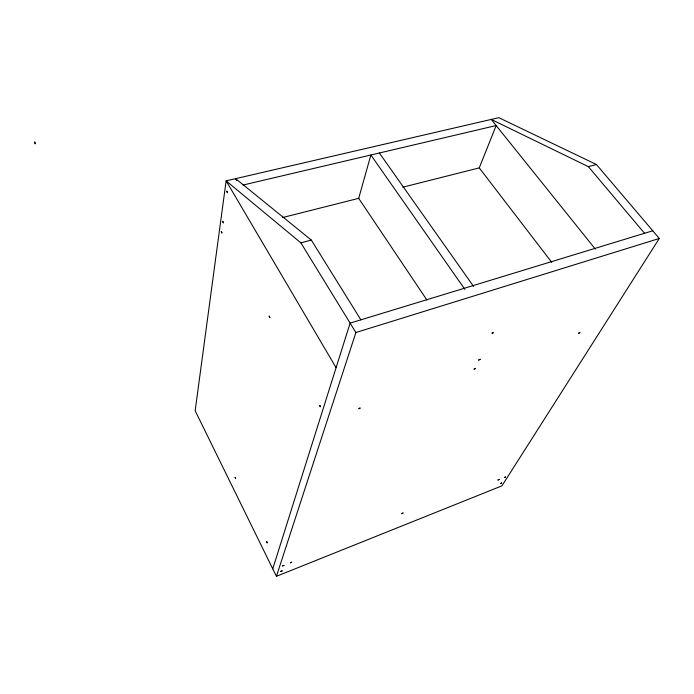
<?xml version="1.0" encoding="UTF-8"?>
<svg xmlns="http://www.w3.org/2000/svg" width="694" height="694" viewBox="0 0 694 694"><rect width="100%" height="100%" fill="white"/><g stroke="black" fill="none" stroke-linecap="round" stroke-linejoin="round"><path stroke-width="1.04" d="M272.751 568.854L350.123 323.126L652.75 230.772M276.42 576.324L355.892 332.521L300.875 242.848L226.123 180.856L195.153 410.735L276.42 576.324L501.927 485.852L659.3 238.476L596.424 164.504L498.812 117.676L226.123 180.856L336.096 367.699M355.892 332.521L659.3 238.476M300.875 242.848L311.32 240.081L360.889 319.839M595.348 249.137L491.248 119.429L588.347 166.647L596.424 164.504M282.441 217.586L358.859 198.293M402.832 187.189L479.259 167.887L496.167 125.545L243.039 185.046M311.32 240.081L235.622 178.662L236.732 180.518M588.347 166.647L644.535 233.279M479.233 167.87L551.765 262.358M379.358 153.001L473.612 286.475M464.859 289.355L370.882 154.996L358.685 198.337L426.827 299.912M34.7 142.097L35.221 143.849L34.726 142.01M504.443 477.498L505.579 476.882L504.486 477.42M478.626 360.091L480.144 359.31L478.626 360.091M221.334 231.562L221.915 232.932L221.334 231.562M226.86 191.232L227.398 192.68L226.86 191.232M280.827 571.44L282.128 570.85L280.827 571.44M282.64 565.948L283.95 565.358L282.64 565.948M235.145 477.359L235.639 478.6L235.145 477.359M578.388 333.389L579.802 332.608L578.388 333.389M222.739 221.343L223.294 222.783L222.739 221.343M269.185 316.134L269.819 317.618L269.185 316.134M266.73 541.684L267.303 542.977L266.765 541.624M319.717 405.443C319.752 408.376 321.461 405.79 319.717 405.443M474.106 369.121L475.598 368.41L474.106 369.121M492.089 333.137C493.625 334.083 493.902 330.812 492.089 333.137M290.465 562.817L291.732 562.218L290.465 562.817M401.878 513.621L403.067 513.022L401.878 513.621M358.928 408.558C360.255 409.72 360.975 406.363 358.928 408.558M497.997 480.014L499.107 479.45L497.997 480.014M500.617 483.545L501.71 482.981L500.617 483.545"/></g></svg>
